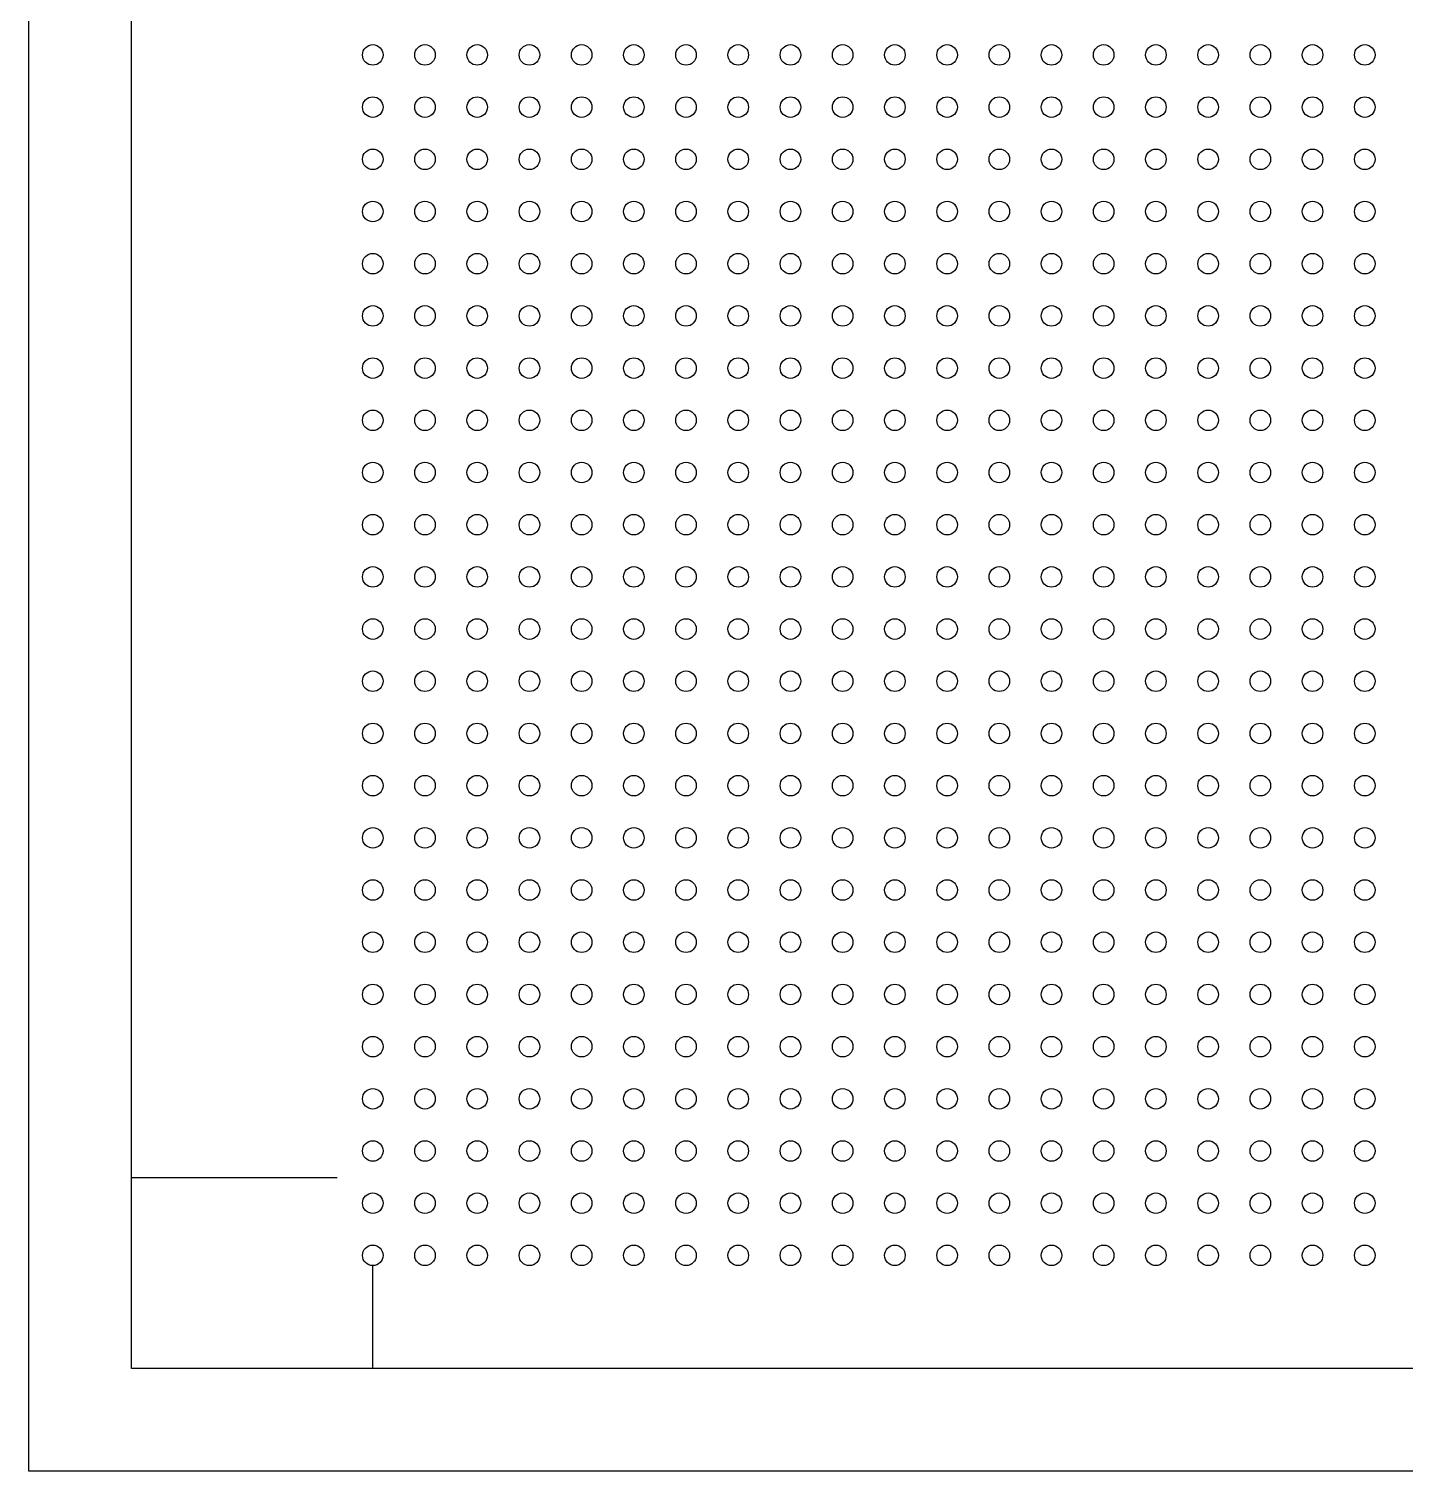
# Model space of a CAD drawing. Header units: millimetres. Extents: x 4157 to 4454, y 757 to 967.
# Drawn here: x 4157.3 to 4224.3, y 757 to 827.2 of the extents above; entities that cross this region are included whole.
import ezdxf

# ---------------------------------------------------------------- set-up
doc = ezdxf.new("R2010")
doc.units = ezdxf.units.MM

msp = doc.modelspace()

# ---------------------------------------------------------------- linework, layer by layer
for p, q in [((4162.299, 771.256), (4172.299, 771.256)), ((4174.031, 761.971), (4174.031, 766.971))]:
    msp.add_line(p, q)
for points in [[(4157.299, 966.971), (4454.299, 966.971), (4454.299, 756.971), (4157.299, 756.971)], [(4162.299, 961.971), (4449.299, 961.971), (4449.299, 761.971), (4162.299, 761.971)]]:
    msp.add_lwpolyline(points, close=True)
for centre in [(4174.031, 825.891), (4176.571, 825.891), (4179.111, 825.891), (4181.651, 825.891), (4184.191, 825.891), (4186.731, 825.891), (4189.271, 825.891), (4191.811, 825.891), (4194.351, 825.891), (4196.891, 825.891), (4199.431, 825.891), (4201.971, 825.891), (4204.511, 825.891), (4207.051, 825.891), (4209.591, 825.891), (4212.131, 825.891), (4214.671, 825.891), (4217.211, 825.891), (4219.751, 825.891), (4222.291, 825.891), (4174.031, 823.351), (4176.571, 823.351), (4179.111, 823.351), (4181.651, 823.351), (4184.191, 823.351), (4186.731, 823.351), (4189.271, 823.351), (4191.811, 823.351), (4194.351, 823.351), (4196.891, 823.351), (4199.431, 823.351), (4201.971, 823.351), (4204.511, 823.351), (4207.051, 823.351), (4209.591, 823.351), (4212.131, 823.351), (4214.671, 823.351), (4217.211, 823.351), (4219.751, 823.351), (4222.291, 823.351), (4174.031, 820.811), (4176.571, 820.811), (4179.111, 820.811), (4181.651, 820.811), (4184.191, 820.811), (4186.731, 820.811), (4189.271, 820.811), (4191.811, 820.811), (4194.351, 820.811), (4196.891, 820.811), (4199.431, 820.811), (4201.971, 820.811), (4204.511, 820.811), (4207.051, 820.811), (4209.591, 820.811), (4212.131, 820.811), (4214.671, 820.811), (4217.211, 820.811), (4219.751, 820.811), (4222.291, 820.811), (4174.031, 818.271), (4176.571, 818.271), (4179.111, 818.271), (4181.651, 818.271), (4184.191, 818.271), (4186.731, 818.271), (4189.271, 818.271), (4191.811, 818.271), (4194.351, 818.271), (4196.891, 818.271), (4199.431, 818.271), (4201.971, 818.271), (4204.511, 818.271), (4207.051, 818.271), (4209.591, 818.271), (4212.131, 818.271), (4214.671, 818.271), (4217.211, 818.271), (4219.751, 818.271), (4222.291, 818.271), (4174.031, 815.731), (4176.571, 815.731), (4179.111, 815.731), (4181.651, 815.731), (4184.191, 815.731), (4186.731, 815.731), (4189.271, 815.731), (4191.811, 815.731), (4194.351, 815.731), (4196.891, 815.731), (4199.431, 815.731), (4201.971, 815.731), (4204.511, 815.731), (4207.051, 815.731), (4209.591, 815.731), (4212.131, 815.731), (4214.671, 815.731), (4217.211, 815.731), (4219.751, 815.731), (4222.291, 815.731), (4174.031, 813.191), (4176.571, 813.191), (4179.111, 813.191), (4181.651, 813.191), (4184.191, 813.191), (4186.731, 813.191), (4189.271, 813.191), (4191.811, 813.191), (4194.351, 813.191), (4196.891, 813.191), (4199.431, 813.191), (4201.971, 813.191), (4204.511, 813.191), (4207.051, 813.191), (4209.591, 813.191), (4212.131, 813.191), (4214.671, 813.191), (4217.211, 813.191), (4219.751, 813.191), (4222.291, 813.191), (4174.031, 810.651), (4176.571, 810.651), (4179.111, 810.651), (4181.651, 810.651), (4184.191, 810.651), (4186.731, 810.651), (4189.271, 810.651), (4191.811, 810.651), (4194.351, 810.651), (4196.891, 810.651), (4199.431, 810.651), (4201.971, 810.651), (4204.511, 810.651), (4207.051, 810.651), (4209.591, 810.651), (4212.131, 810.651), (4214.671, 810.651), (4217.211, 810.651), (4219.751, 810.651), (4222.291, 810.651), (4174.031, 808.111), (4176.571, 808.111), (4179.111, 808.111), (4181.651, 808.111), (4184.191, 808.111), (4186.731, 808.111), (4189.271, 808.111), (4191.811, 808.111), (4194.351, 808.111), (4196.891, 808.111), (4199.431, 808.111), (4201.971, 808.111), (4204.511, 808.111), (4207.051, 808.111), (4209.591, 808.111), (4212.131, 808.111), (4214.671, 808.111), (4217.211, 808.111), (4219.751, 808.111), (4222.291, 808.111), (4174.031, 805.571), (4176.571, 805.571), (4179.111, 805.571), (4181.651, 805.571), (4184.191, 805.571), (4186.731, 805.571), (4189.271, 805.571), (4191.811, 805.571), (4194.351, 805.571), (4196.891, 805.571), (4199.431, 805.571), (4201.971, 805.571), (4204.511, 805.571), (4207.051, 805.571), (4209.591, 805.571), (4212.131, 805.571), (4214.671, 805.571), (4217.211, 805.571), (4219.751, 805.571), (4222.291, 805.571), (4174.031, 803.031), (4176.571, 803.031), (4179.111, 803.031), (4181.651, 803.031), (4184.191, 803.031), (4186.731, 803.031), (4189.271, 803.031), (4191.811, 803.031), (4194.351, 803.031), (4196.891, 803.031), (4199.431, 803.031), (4201.971, 803.031), (4204.511, 803.031), (4207.051, 803.031), (4209.591, 803.031), (4212.131, 803.031), (4214.671, 803.031), (4217.211, 803.031), (4219.751, 803.031), (4222.291, 803.031), (4174.031, 800.491), (4176.571, 800.491), (4179.111, 800.491), (4181.651, 800.491), (4184.191, 800.491), (4186.731, 800.491), (4189.271, 800.491), (4191.811, 800.491), (4194.351, 800.491), (4196.891, 800.491), (4199.431, 800.491), (4201.971, 800.491), (4204.511, 800.491), (4207.051, 800.491), (4209.591, 800.491), (4212.131, 800.491), (4214.671, 800.491), (4217.211, 800.491), (4219.751, 800.491), (4222.291, 800.491), (4174.031, 797.951), (4176.571, 797.951), (4179.111, 797.951), (4181.651, 797.951), (4184.191, 797.951), (4186.731, 797.951), (4189.271, 797.951), (4191.811, 797.951), (4194.351, 797.951), (4196.891, 797.951), (4199.431, 797.951), (4201.971, 797.951), (4204.511, 797.951), (4207.051, 797.951), (4209.591, 797.951), (4212.131, 797.951), (4214.671, 797.951), (4217.211, 797.951), (4219.751, 797.951), (4222.291, 797.951), (4174.031, 795.411), (4176.571, 795.411), (4179.111, 795.411), (4181.651, 795.411), (4184.191, 795.411), (4186.731, 795.411), (4189.271, 795.411), (4191.811, 795.411), (4194.351, 795.411), (4196.891, 795.411), (4199.431, 795.411), (4201.971, 795.411), (4204.511, 795.411), (4207.051, 795.411), (4209.591, 795.411), (4212.131, 795.411), (4214.671, 795.411), (4217.211, 795.411), (4219.751, 795.411), (4222.291, 795.411), (4174.031, 792.871), (4176.571, 792.871), (4179.111, 792.871), (4181.651, 792.871), (4184.191, 792.871), (4186.731, 792.871), (4189.271, 792.871), (4191.811, 792.871), (4194.351, 792.871), (4196.891, 792.871), (4199.431, 792.871), (4201.971, 792.871), (4204.511, 792.871), (4207.051, 792.871), (4209.591, 792.871), (4212.131, 792.871), (4214.671, 792.871), (4217.211, 792.871), (4219.751, 792.871), (4222.291, 792.871), (4174.031, 790.331), (4176.571, 790.331), (4179.111, 790.331), (4181.651, 790.331), (4184.191, 790.331), (4186.731, 790.331), (4189.271, 790.331), (4191.811, 790.331), (4194.351, 790.331), (4196.891, 790.331), (4199.431, 790.331), (4201.971, 790.331), (4204.511, 790.331), (4207.051, 790.331), (4209.591, 790.331), (4212.131, 790.331), (4214.671, 790.331), (4217.211, 790.331), (4219.751, 790.331), (4222.291, 790.331), (4174.031, 787.791), (4176.571, 787.791), (4179.111, 787.791), (4181.651, 787.791), (4184.191, 787.791), (4186.731, 787.791), (4189.271, 787.791), (4191.811, 787.791), (4194.351, 787.791), (4196.891, 787.791), (4199.431, 787.791), (4201.971, 787.791), (4204.511, 787.791), (4207.051, 787.791), (4209.591, 787.791), (4212.131, 787.791), (4214.671, 787.791), (4217.211, 787.791), (4219.751, 787.791), (4222.291, 787.791), (4174.031, 785.251), (4176.571, 785.251), (4179.111, 785.251), (4181.651, 785.251), (4184.191, 785.251), (4186.731, 785.251), (4189.271, 785.251), (4191.811, 785.251), (4194.351, 785.251), (4196.891, 785.251), (4199.431, 785.251), (4201.971, 785.251), (4204.511, 785.251), (4207.051, 785.251), (4209.591, 785.251), (4212.131, 785.251), (4214.671, 785.251), (4217.211, 785.251), (4219.751, 785.251), (4222.291, 785.251), (4174.031, 782.711), (4176.571, 782.711), (4179.111, 782.711), (4181.651, 782.711), (4184.191, 782.711), (4186.731, 782.711), (4189.271, 782.711), (4191.811, 782.711), (4194.351, 782.711), (4196.891, 782.711), (4199.431, 782.711), (4201.971, 782.711), (4204.511, 782.711), (4207.051, 782.711), (4209.591, 782.711), (4212.131, 782.711), (4214.671, 782.711), (4217.211, 782.711), (4219.751, 782.711), (4222.291, 782.711), (4174.031, 780.171), (4176.571, 780.171), (4179.111, 780.171), (4181.651, 780.171), (4184.191, 780.171), (4186.731, 780.171), (4189.271, 780.171), (4191.811, 780.171), (4194.351, 780.171), (4196.891, 780.171), (4199.431, 780.171), (4201.971, 780.171), (4204.511, 780.171), (4207.051, 780.171), (4209.591, 780.171), (4212.131, 780.171), (4214.671, 780.171), (4217.211, 780.171), (4219.751, 780.171), (4222.291, 780.171), (4174.031, 777.631), (4176.571, 777.631), (4179.111, 777.631), (4181.651, 777.631), (4184.191, 777.631), (4186.731, 777.631), (4189.271, 777.631), (4191.811, 777.631), (4194.351, 777.631), (4196.891, 777.631), (4199.431, 777.631), (4201.971, 777.631), (4204.511, 777.631), (4207.051, 777.631), (4209.591, 777.631), (4212.131, 777.631), (4214.671, 777.631), (4217.211, 777.631), (4219.751, 777.631), (4222.291, 777.631), (4174.031, 775.091), (4176.571, 775.091), (4179.111, 775.091), (4181.651, 775.091), (4184.191, 775.091), (4186.731, 775.091), (4189.271, 775.091), (4191.811, 775.091), (4194.351, 775.091), (4196.891, 775.091), (4199.431, 775.091), (4201.971, 775.091), (4204.511, 775.091), (4207.051, 775.091), (4209.591, 775.091), (4212.131, 775.091), (4214.671, 775.091), (4217.211, 775.091), (4219.751, 775.091), (4222.291, 775.091), (4174.031, 772.551), (4176.571, 772.551), (4179.111, 772.551), (4181.651, 772.551), (4184.191, 772.551), (4186.731, 772.551), (4189.271, 772.551), (4191.811, 772.551), (4194.351, 772.551), (4196.891, 772.551), (4199.431, 772.551), (4201.971, 772.551), (4204.511, 772.551), (4207.051, 772.551), (4209.591, 772.551), (4212.131, 772.551), (4214.671, 772.551), (4217.211, 772.551), (4219.751, 772.551), (4222.291, 772.551), (4174.031, 770.011), (4176.571, 770.011), (4179.111, 770.011), (4181.651, 770.011), (4184.191, 770.011), (4186.731, 770.011), (4189.271, 770.011), (4191.811, 770.011), (4194.351, 770.011), (4196.891, 770.011), (4199.431, 770.011), (4201.971, 770.011), (4204.511, 770.011), (4207.051, 770.011), (4209.591, 770.011), (4212.131, 770.011), (4214.671, 770.011), (4217.211, 770.011), (4219.751, 770.011), (4222.291, 770.011), (4174.031, 767.471), (4176.571, 767.471), (4179.111, 767.471), (4181.651, 767.471), (4184.191, 767.471), (4186.731, 767.471), (4189.271, 767.471), (4191.811, 767.471), (4194.351, 767.471), (4196.891, 767.471), (4199.431, 767.471), (4201.971, 767.471), (4204.511, 767.471), (4207.051, 767.471), (4209.591, 767.471), (4212.131, 767.471), (4214.671, 767.471), (4217.211, 767.471), (4219.751, 767.471), (4222.291, 767.471)]:
    msp.add_circle(centre, 0.5)

doc.saveas('drawing.dxf')
